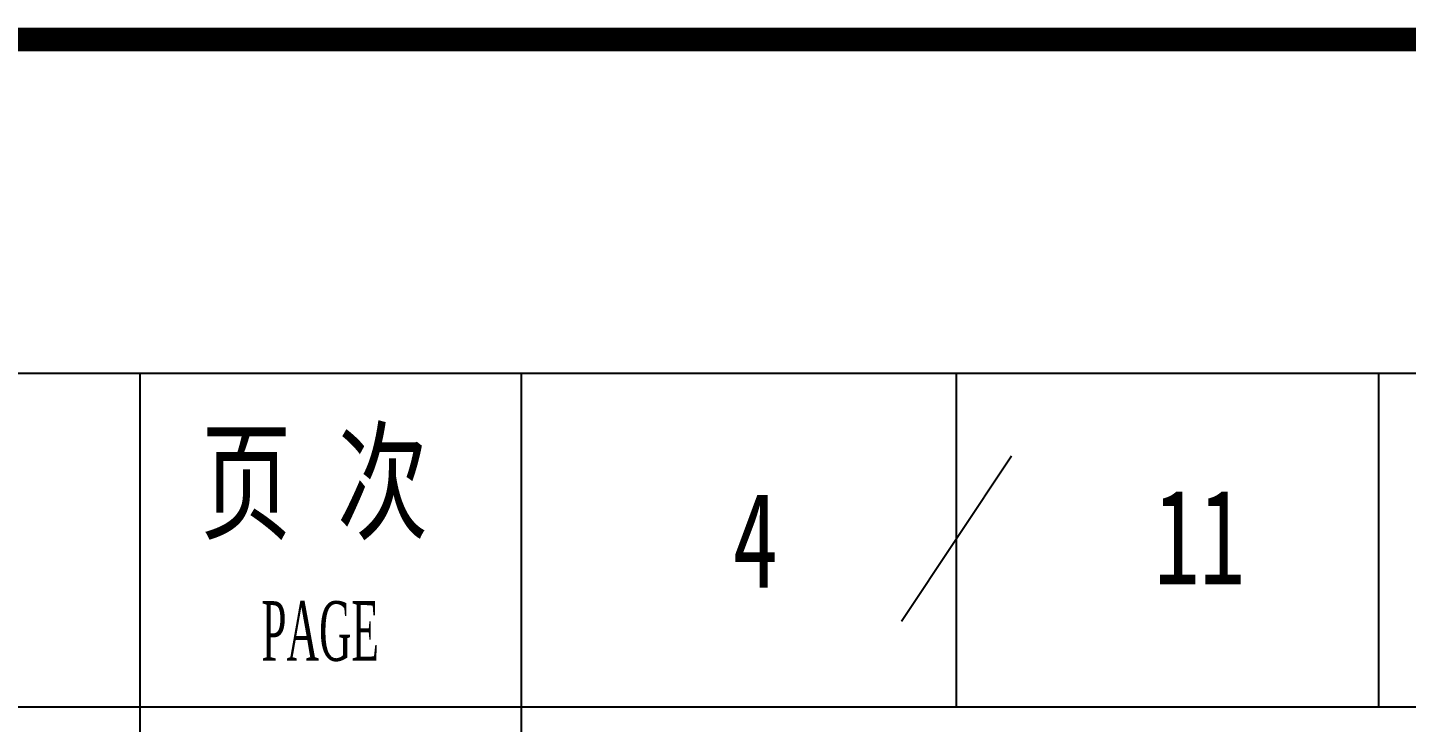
# Model space of a CAD drawing. Header units: millimetres. Extents: x -705761 to 1364679, y -410401 to 446404.
# Drawn here: x 99319 to 105107, y -111948 to -109033 of the extents above; entities that cross this region are included whole.
import ezdxf
from ezdxf.enums import TextEntityAlignment as Align

# ---------------------------------------------------------------- set-up
doc = ezdxf.new("R2010")
doc.units = ezdxf.units.MM
doc.layers.add('lzbdyc', color=9, linetype='Continuous', plot=False, transparency=0.9)
doc.layers.add('图框', color=7, linetype='Continuous', lineweight=13)
doc.styles.get("Standard").update_dxf_attribs({"font": 'arial.ttf'})
doc.styles.add('Style-Times New Roman', font='times.ttf')
doc.styles.add('Style-仿宋_GB2312', font='')
doc.styles.add('宋体', font='', dxfattribs={"width": 0.7, "height": 2.5})
doc.styles.add('宋体_1', font='', dxfattribs={"width": 0.7, "height": 2.386364})
doc.styles.get('Style-仿宋_GB2312').set_extended_font_data('仿宋_GB2312')
doc.styles.get('宋体').set_extended_font_data('SimSun')
doc.styles.get('宋体_1').set_extended_font_data('SimSun')

# ---------------------------------------------------------------- blocks, each defined once
blk = doc.blocks.new('BSIET_通用图纸_A3(2024)_1')
at = {"layer": 'lzbdyc'}
blk.add_line((-29.716, 28), (-29.716, 42), dxfattribs=at)
at = {"layer": '图框', "color": 7, "linetype": 'Continuous', "lineweight": 25}
for p, q in [((-282, 42), (0, 42)), ((-64, 42), (-64, 14)), ((-48, 42), (-48, 14)), ((-12, 42), (-12, 28)), ((-27.406, 38.515), (-32.027, 31.584)), ((-282, 28), (0, 28))]:
    blk.add_line(p, q, dxfattribs=at)
at = {"layer": '图框', "const_width": 1}
blk.add_lwpolyline([(-390, 56), (0, 56), (0, 0), (-390, 0)], close=True, dxfattribs=at)
at = {"layer": '图框', "color": 7, "linetype": 'Continuous', "lineweight": 20, "style": 'Style-仿宋_GB2312', "width": 0.7}
blk.add_text('页 次', height=4, dxfattribs=at).set_placement((-56.676, 37.448), align=Align.MIDDLE_CENTER)
at = {"layer": '图框', "color": 7, "linetype": 'Continuous', "style": 'Style-Times New Roman', "width": 0.5}
blk.add_text('PAGE', height=2.5, dxfattribs=at).set_placement((-58.897, 29.939))
at = {"layer": '图框', "style": '宋体_1', "width": 0.7, "flags": 3}
for tag, height, p in [('LZCO_NYLGD-W67-H36-D10_T7', 3, (-48.392, 100.291)), ('N审定_T5', 2.5, (-250.932, 52.29)), ('N审核_T5', 2.5, (-250.932, 45.29)), ('N校对_T5', 2.5, (-250.932, 38.29)), ('N设计_T5', 2.5, (-250.932, 31.29)), ('LZCO_NCB-W67-H36-D10_T7', 3, (-321.619, 27.878)), ('N制图_T5', 2.5, (-250.932, 24.29))]:
    blk.add_attdef(tag, text='', height=height, dxfattribs=at).set_placement(p, align=Align.MIDDLE_CENTER)
at = {"layer": '图框', "color": 7, "style": 'Style-仿宋_GB2312'}
for tag, height, width, p in [('质量', 3, 0.7, (-191, 52.5)), ('材料', 3, 0.7, (-190.903, 45.848)), ('比例', 3, 0.7, (-190.837, 38.492)), ('总页数', 4, 0.7, (-19.517, 35.142)), ('页码', 4, 0.7, (-38.162, 35.008)), ('版本号', 2.5, 0.7, (-6.24, 34.377)), ('出图日期', 3, 0.7, (-190.837, 31.492)), ('专业', 3, 0.7, (-190.837, 24.492)), ('图号', 4, 0.7, (-24, 21)), ('设计阶段', 3, 0.7, (-240.288, 17.582)), ('件号', 3, 0.7, (-190.837, 17.492)), ('装配图号', 3, 0.68, (-240.448, 10.88)), ('项目编号', 3, 0.7, (-190.837, 10.492))]:
    blk.add_attdef(tag, text='', height=height, dxfattribs=dict(at, width=width)).set_placement(p, align=Align.MIDDLE)
at = {"layer": '图框', "style": '宋体_1', "width": 0.7, "flags": 3}
for tag, p in [('N审定_T6_H12_MV0.5_W15', (-231.906, 51.507)), ('N审核_T6_H12_MV0.5_W15', (-231.906, 44.507)), ('N校对_T6_H12_MV0.5_W15', (-231.906, 37.507)), ('N设计_T6_H12_MV0.5_W15', (-231.906, 30.507)), ('N制图_T6_H12_MV0.5_W15', (-231.906, 23.507))]:
    blk.add_attdef(tag, text='', height=1.5, dxfattribs=at).set_placement(p, align=Align.CENTER)
at = {"layer": '图框', "color": 7, "lineweight": 30, "width": 0.7, "flags": 104}
for tag, p in [('项目名称', (-79.178, 49.101)), ('子项', (-111.074, 34.832)), ('图名', (-111, 21))]:
    blk.add_attdef(tag, text='', height=4, dxfattribs=at).set_placement(p, align=Align.MIDDLE_CENTER)
at = {"layer": '图框', "style": '宋体', "width": 0.7, "flags": 3}
blk.add_attdef('LZBARCODE_T1', text='', height=3, dxfattribs=at).set_placement((-364.444, 3.341), align=Align.BOTTOM_RIGHT)

msp = doc.modelspace()

# ---------------------------------------------------------------- block references
at = {"layer": '图框', "color": 1, "lineweight": 15}
ref = msp.add_blockref('BSIET_通用图纸_A3(2024)_1', (106190.4, -114683.02), dxfattribs=dict(at, xscale=100, yscale=100, zscale=100))
ref.add_attrib('页码', '4', dxfattribs={"color": 7, "height": 400, "style": 'Style-仿宋_GB2312', "width": 0.7}).set_placement((102374.18, -111182.25), align=Align.MIDDLE)
ref.add_attrib('总页数', '11', dxfattribs={"color": 7, "height": 400, "style": 'Style-仿宋_GB2312', "width": 0.7}).set_placement((104238.74, -111168.84), align=Align.MIDDLE)

doc.saveas('drawing.dxf')
